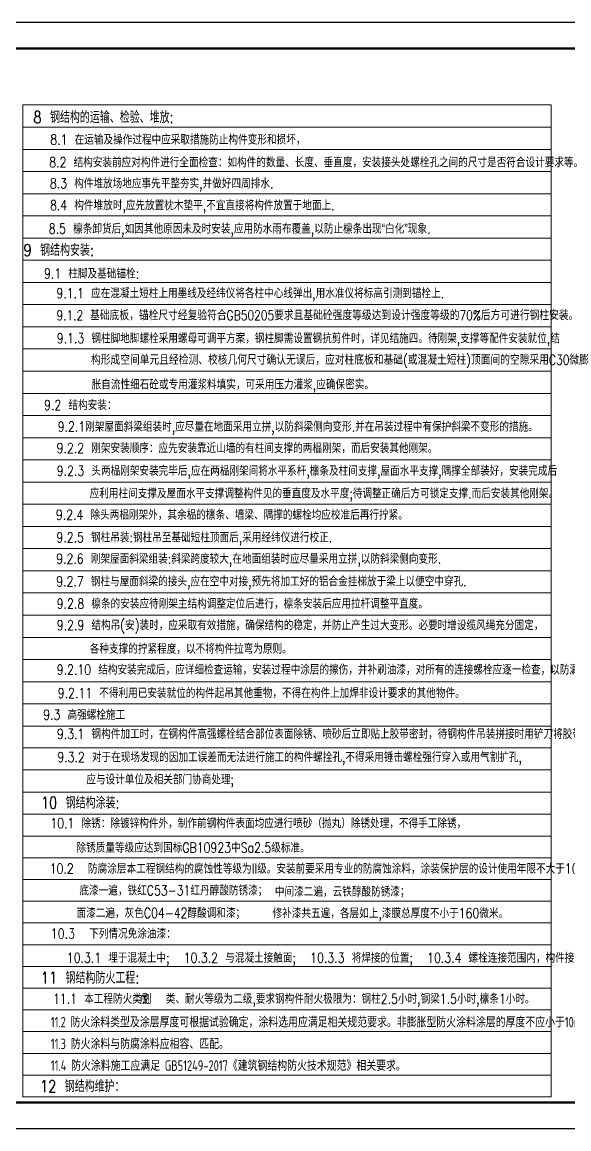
# Model space of a CAD drawing. Extents: x -3102990 to -851544, y -5293060 to -2540151.
# Drawn here: x -2708493 to -2687754, y -2672902 to -2630902 of the extents above; entities that cross this region are included whole.
import ezdxf

# ---------------------------------------------------------------- set-up
doc = ezdxf.new("R2010")
doc.units = 0
doc.header["$LTSCALE"] = 1000
doc.layers.get('0').update_dxf_attribs({"linetype": 'CONTINUOUS'})
for name, color, linetype in [('JZSM', 7, 'CONTINUOUS'), ('PUB_TITLE', 4, 'CONTINUOUS'), ('填充', 8, 'CONTINUOUS')]:
    doc.layers.add(name, color=color, linetype=linetype)
doc.layers.add('yichutu', color=7, linetype='CONTINUOUS', true_color=0xffffff, plot=False)
doc.styles.add('_HZTXT', font='txt.shx', dxfattribs={"width": 0.8, "bigfont": 'hztxt.shx'})
doc.styles.add('TSSD_Rein', font='Tssdeng.shx', dxfattribs={"width": 0.75, "bigfont": 'hztxt.shx'})

# ---------------------------------------------------------------- blocks, each defined once
blk = doc.blocks.new('yct-891-420-89100-42000-100-2004.0')
at = {"layer": 'yichutu', "color": 7, "true_color": 0xffffff}
blk.add_lwpolyline([(0, 0), (0, 42000), (89100, 42000), (89100, 0)], close=True, dxfattribs=at)
blk = doc.blocks.new('A$C18BE6784')
at = {"layer": 'PUB_TITLE'}
blk.add_lwpolyline([(0, 0), (0, 42000), (89100, 42000), (89100, 0)], close=True, dxfattribs=at)
at = {"layer": 'PUB_TITLE', "const_width": 100}
blk.add_lwpolyline([(88100, 1000), (88100, 41000), (713, 41000), (713, 1000), (88100, 1000)], dxfattribs=at)

msp = doc.modelspace()

# ---------------------------------------------------------------- linework, layer by layer
at = {"layer": '填充', "color": 250, "lineweight": 5}
for p, q in [((-2708472.03, -2634045.95), (-2708472.03, -2671687.05)), ((-2688420.24, -2634045.95), (-2708470.21, -2634045.95)), ((-2688420.24, -2634045.95), (-2688420.24, -2671687.05)), ((-2688420.24, -2634887.76), (-2708470.21, -2634887.76)), ((-2688420.24, -2635729.56), (-2708470.21, -2635729.56)), ((-2688420.24, -2636571.36), (-2708470.21, -2636571.36)), ((-2688420.24, -2637413.16), (-2708470.21, -2637413.16)), ((-2688420.24, -2638254.97), (-2708470.21, -2638254.97)), ((-2688420.24, -2639096.77), (-2708470.21, -2639096.77)), ((-2688420.24, -2639938.57), (-2708470.21, -2639938.57)), ((-2688420.24, -2640780.37), (-2708470.21, -2640780.37)), ((-2688420.24, -2641622.18), (-2708470.21, -2641622.18)), ((-2688420.24, -2642463.98), (-2708470.21, -2642463.98)), ((-2688420.24, -2643305.78), (-2708470.21, -2643305.78)), ((-2688420.24, -2644147.58), (-2708470.21, -2644147.58)), ((-2688420.24, -2644989.39), (-2708470.21, -2644989.39)), ((-2688420.24, -2645831.19), (-2708470.21, -2645831.19)), ((-2688420.24, -2646672.99), (-2708470.21, -2646672.99)), ((-2688420.24, -2647514.79), (-2708470.21, -2647514.79)), ((-2688420.24, -2648356.6), (-2708470.21, -2648356.6)), ((-2688420.24, -2649198.4), (-2708470.21, -2649198.4)), ((-2688420.24, -2650040.2), (-2708470.21, -2650040.2)), ((-2688420.24, -2650882), (-2708470.21, -2650882)), ((-2688420.24, -2651723.81), (-2708470.21, -2651723.81)), ((-2688420.24, -2652565.61), (-2708470.21, -2652565.61)), ((-2688420.24, -2653407.41), (-2708470.21, -2653407.41)), ((-2688420.24, -2654249.21), (-2708470.21, -2654249.21)), ((-2688420.24, -2655091.02), (-2708470.21, -2655091.02)), ((-2688420.24, -2655932.82), (-2708470.21, -2655932.82)), ((-2688420.24, -2656774.62), (-2708470.21, -2656774.62)), ((-2688420.24, -2657616.42), (-2708470.21, -2657616.42)), ((-2688420.24, -2658439.09), (-2708470.21, -2658439.09)), ((-2688420.24, -2659280.9), (-2708470.21, -2659280.9)), ((-2688420.24, -2659280.9), (-2708470.21, -2659280.9)), ((-2688420.24, -2660122.7), (-2708470.21, -2660122.7)), ((-2688420.24, -2660964.5), (-2708470.21, -2660964.5)), ((-2688420.24, -2661789.31), (-2708470.21, -2661789.31)), ((-2688420.24, -2662614.13), (-2708470.21, -2662614.13)), ((-2688420.24, -2663438.94), (-2708470.21, -2663438.94)), ((-2688420.24, -2664263.75), (-2708470.21, -2664263.75)), ((-2688420.24, -2665088.56), (-2708470.21, -2665088.56)), ((-2688420.24, -2665913.37), (-2708470.21, -2665913.37)), ((-2688420.24, -2666738.18), (-2708470.21, -2666738.18)), ((-2688420.24, -2667562.99), (-2708470.21, -2667562.99)), ((-2688420.24, -2668387.81), (-2708470.21, -2668387.81)), ((-2688420.24, -2669212.62), (-2708470.21, -2669212.62)), ((-2688420.24, -2670037.43), (-2708470.21, -2670037.43)), ((-2688420.24, -2670862.24), (-2708470.21, -2670862.24)), ((-2688420.24, -2671687.05), (-2708472.03, -2671687.05))]:
    msp.add_line(p, q, dxfattribs=at)

# ---------------------------------------------------------------- block references
at = {"ltscale": 1.5}
msp.add_blockref('A$C18BE6784', (-2748771.8, -2672902.4), dxfattribs=at)
at = {"layer": 'yichutu'}
msp.add_blockref('yct-891-420-89100-42000-100-2004.0', (-2748771.8, -2672902.4), dxfattribs=at)

# ---------------------------------------------------------------- texts
at = {"layer": 'JZSM', "color": 6, "lineweight": 5, "style": '_HZTXT', "width": 0.8}
for s, p in [('8 钢结构的运输、检验、堆放:', (-2708066.97, -2634733.28, -32400000)), ('9 钢结构安装:', (-2708441.24, -2639777.98, -16200000)), ('10 钢结构涂装:', (-2707780.71, -2660749.35, -16200000)), ('11 钢结构防火工程:', (-2707784.72, -2667391.21, -16200000)), ('12 钢结构维护：', (-2707815.35, -2671509.92, -16200000))]:
    msp.add_text(s, height=450, dxfattribs=at).set_placement(p)
at = {"layer": 'JZSM', "lineweight": 5}
for s, height, style, width, p in [('8.1 在运输及操作过程中应采取措施防止构件变形和损坏，', 380, '_HZTXT', 0.8, (-2707425.81, -2635548.14, -32400000)), ('8.2 结构安装前应对构件进行全面检查：如构件的数量、长度、垂直度，安装接头处螺栓孔之间的尺寸是否符合设计要求等。', 380, '_HZTXT', 0.8, (-2707465.22, -2636410.36, -32400000)), ('8.3 构件堆放场地应事先平整夯实,并做好四周排水.', 380, '_HZTXT', 0.8, (-2707441.44, -2637211.23, -32400000)), ('8.4 构件堆放时,应先放置枕木垫平,不宜直接将构件放置于地面上.', 380, '_HZTXT', 0.8, (-2707437.4, -2638041.3, -32400000)), ('8.5 檩条卸货后,如因其他原因未及时安装,应用防水雨布覆盖,以防止檩条出现“白化”现象.', 380, '_HZTXT', 0.8, (-2707481.38, -2638930.25, -32400000)), ('9.1 柱脚及基础锚栓:', 380, '_HZTXT', 0.8, (-2707664.18, -2640632.14, -16200000)), ('9.1.1 应在混凝土短柱上用墨线及经纬仪将各柱中心线弹出,用水准仪将标高引测到锚栓上.', 380, '_HZTXT', 0.8, (-2707192.62, -2641378.14, -16200000)), ('9.1.2 基础底板，锚栓尺寸经复验符合GB50205要求且基础砼强度等级达到设计强度等级的70%后方可进行钢柱安装。', 370, '_HZTXT', 0.8, (-2707194.43, -2642213.35, -16200000)), ('9.1.3 钢柱脚地脚螺栓采用螺母可调平方案，钢柱脚需设置钢抗剪件时，详见结施四。待刚架,支撑等配件安装就位,结', 380, '_HZTXT', 0.8, (-2707179.79, -2643088.21, -16200000)), ('构形成空间单元且经检测、校核几何尺寸确认无误后，应对柱底板和基础(或混凝土短柱)顶面间的空隙采用C30微膨', 370, '_HZTXT', 0.8, (-2705883, -2643902.97, -16200000)), ('胀自流性细石砼或专用灌浆料填实，可采用压力灌浆,应确保密实。', 380, '_HZTXT', 0.8, (-2705857.3, -2644842.99, -16200000)), ('9.2 结构安装：', 380, '_HZTXT', 0.8, (-2707657.81, -2645622.89, -16200000)), ('9.2.1刚架屋面斜梁组装时,应尽量在地面采用立拼,以防斜梁侧向变形.并在吊装过程中有保护斜梁不变形的措施。', 380, '_HZTXT', 0.8, (-2707146.26, -2646442.52, -16200000)), ('9.2.2 刚架安装顺序：应先安装靠近山墙的有柱间支撑的两榀刚架，而后安装其他刚架。', 380, '_HZTXT', 0.8, (-2707185.97, -2647257.05, -16200000)), ('9.2.3 头两榀刚架安装完毕后,应在两榀刚架间将水平系杆,檩条及柱间支撑,屋面水平支撑,隅撑全部装好，安装完成后', 380, '_HZTXT', 0.8, (-2707181.45, -2648119.07, -16200000)), ('应利用柱间支撑及屋面水平支撑调整构件见的垂直度及水平度;待调整正确后方可锁定支撑.而后安装其他刚架。', 380, '_HZTXT', 0.8, (-2705930.55, -2648973.67, -16200000)), ('9.2.4 除头两榀刚架外，其余榀的檩条、墙梁、隅撑的螺栓均应校准后再行拧紧。', 380, '_HZTXT', 0.8, (-2707213.38, -2649788.47, -16200000)), ('9.2.5 钢柱吊装:钢柱吊至基础短柱顶面后,采用经纬仪进行校正.', 380, '_HZTXT', 0.8, (-2707192.19, -2650644.88, -16200000)), ('9.2.6 刚架屋面斜梁组装:斜梁跨度较大,在地面组装时应尽量采用立拼,以防斜梁侧向变形.', 380, '_HZTXT', 0.8, (-2707201.44, -2651456.73, -16200000)), ('9.2.7 钢柱与屋面斜梁的接头,应在空中对接,预先将加工好的铝合金挂梯放于梁上以便空中穿孔.', 380, '_HZTXT', 0.8, (-2707198.8, -2652314.16, -16200000)), ('9.2.8 檩条的安装应待刚架主结构调整定位后进行，檩条安装后应用拉杆调整平直度。', 380, '_HZTXT', 0.8, (-2707180.99, -2653159.78, -16200000)), ('9.2.9 结构吊(安)装时，应采取有效措施，确保结构的稳定，并防止产生过大变形。必要时增设缆风绳充分固定，', 380, '_HZTXT', 0.8, (-2707179.32, -2653977.54, -16200000)), ('各种支撑的拧紧程度，以不将构件拉弯为原则。', 380, '_HZTXT', 0.8, (-2705927.08, -2654872.36, -16200000)), ('9.2.10 结构安装完成后，应详细检查运输，安装过程中涂层的擦伤，并补刷油漆，对所有的连接螺栓应逐一检查，以防漏拧或松动。', 380, '_HZTXT', 0.8, (-2707179.32, -2655664.4, -16200000)), ('9.2.11 不得利用已安装就位的构件起吊其他重物，不得在构件上加焊非设计要求的其他物件。', 380, '_HZTXT', 0.8, (-2707140.85, -2656551.9, -16200000)), ('9.3 高强螺栓施工', 380, '_HZTXT', 0.8, (-2707692.8, -2657376.97, -16200000)), ('9.3.1 钢构件加工时，在钢构件高强螺栓结合部位表面除锈、喷砂后立即贴上胶带密封，待钢构件吊装拼接时用铲刀将胶带铲除干净。', 380, '_HZTXT', 0.8, (-2707173.92, -2658103.53, -16200000)), ('9.3.2 对于在现场发现的因加工误差而无法进行施工的构件螺拴孔,不得采用锤击螺栓强行穿入或用气割扩孔,', 380, '_HZTXT', 0.8, (-2707159.88, -2658985.04, -16200000)), ('应与设计单位及相关部门协商处理;', 380, '_HZTXT', 0.8, (-2706057.65, -2659831.83, -16200000)), ('10.1 除锈：除镀锌构件外，制作前钢构件表面均应进行喷砂（抛丸）除锈处理，不得手工除锈，', 380, '_HZTXT', 0.8, (-2707422.32, -2661491.72, -16200000)), ('除锈质量等级应达到国标GB10923中Sa2.5级标准。', 380, '_HZTXT', 0.8, (-2706431.04, -2662419.88, -16200000)), ('10.2  防腐涂层：', 380, '_HZTXT', 0.8, (-2707448.88, -2663217.2, -16200000)), ('本工程钢结构的腐蚀性等级为II级。安装前要采用专业的防腐蚀涂料，涂装保护层的设计使用年限不大于10年；', 380, '_HZTXT', 0.8, (-2704529.75, -2663217.2, -16200000)), ('底漆一遍，铁红C53-31红丹醇酸防锈漆；', 380, '_HZTXT', 0.8, (-2706318.71, -2664042.49, -16200000)), ('中间漆二遍，云铁醇酸防锈漆；', 380, '_HZTXT', 0.8, (-2698905.61, -2664086.83, -16200000)), ('面漆二遍，灰色C04-42醇酸调和漆；', 380, '_HZTXT', 0.8, (-2706430.66, -2664900.3, -16200000)), ('修补漆共五遍，各层如上,漆膜总厚度不小于160微米。', 380, '_HZTXT', 0.8, (-2698993.39, -2664907.2, -16200000)), ('10.3  下列情况免涂油漆：', 380, '_HZTXT', 0.8, (-2707403.04, -2665682.05, -16200000)), ('10.3.1 埋于混凝土中;  10.3.2 与混凝土接触面;  10.3.3 将焊接的位置;  10.3.4 螺栓连接范围内，构件接触面。', 380, '_HZTXT', 0.8, (-2706800.26, -2666599.35, -16200000)), ('11.1 本工程防火类别  类、耐火等级为二级,要求钢构件耐火极限为：钢柱2.5小时,钢梁1.5小时,檩条1小时。', 380, '_HZTXT', 0.8, (-2707323.14, -2668154.9, -16200000)), ('11.2 防火涂料类型及涂层厚度可根据试验确定，涂料选用应满足相关规范要求。非膨胀型防火涂料涂层的厚度不应小于10mm。', 400, 'TSSD_Rein', 0.75, (-2707404.12, -2669051.56, -16192346.65)), ('11.3 防火涂料与防腐涂料应相容、匹配。', 400, 'TSSD_Rein', 0.75, (-2707404.12, -2669876.37, -16192346.65)), ('11.4 防火涂料施工应满足 GB51249-2017《建筑钢结构防火技术规范》相关要求。', 400, 'TSSD_Rein', 0.75, (-2707404.12, -2670701.18, -16192346.65))]:
    msp.add_text(s, height=height, dxfattribs=dict(at, style=style, width=width)).set_placement(p)
at = {"layer": 'JZSM', "color": 1, "lineweight": 5, "style": '_HZTXT', "width": 0.8}
msp.add_text('戊', height=380, dxfattribs=at).set_placement((-2704036.32, -2668168.13, 250))

doc.saveas('drawing.dxf')
